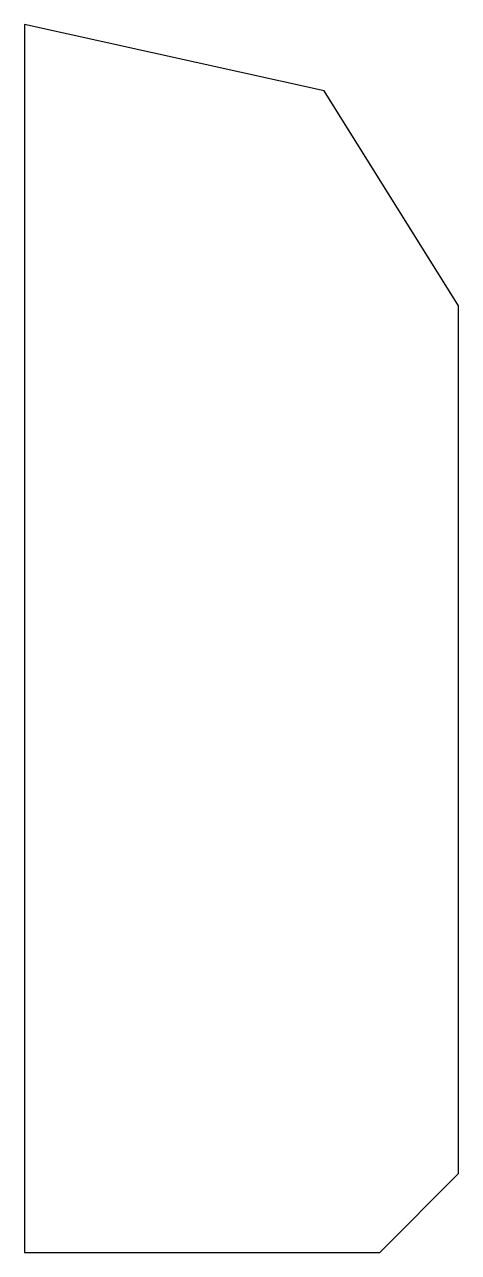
# Model space of a CAD drawing. Header units: millimetres. Extents: x -382.5 to -355, y -155 to -77.2.
import ezdxf

# ---------------------------------------------------------------- set-up
doc = ezdxf.new("R2010")
doc.units = ezdxf.units.MM
doc.layers.get('0').update_dxf_attribs({"linetype": 'CONTINUOUS'})

msp = doc.modelspace()

# ---------------------------------------------------------------- linework, layer by layer
msp.add_lwpolyline([(-363.502, -81.353), (-382.5, -77.162), (-382.5, -155), (-359.978, -155), (-355, -150), (-355, -95)], close=True)

doc.saveas('drawing.dxf')
